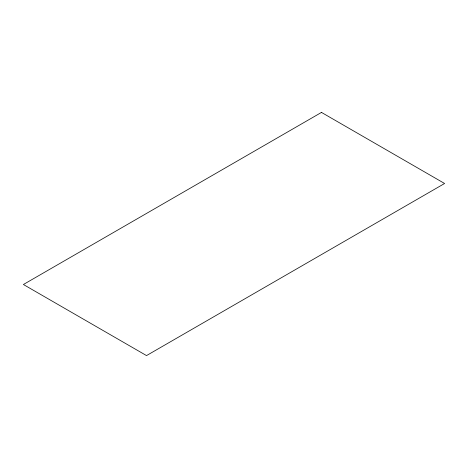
<?xml version="1.0" encoding="UTF-8"?>
<svg xmlns="http://www.w3.org/2000/svg" width="468" height="468" viewBox="0 0 468 468"><rect width="100%" height="100%" fill="white"/><g stroke="black" fill="none" stroke-linecap="round" stroke-linejoin="round"><path stroke-width="0.7" d="M321.481 112.414L23.4 284.509L146.519 355.586L444.6 183.491L321.481 112.414"/></g></svg>
